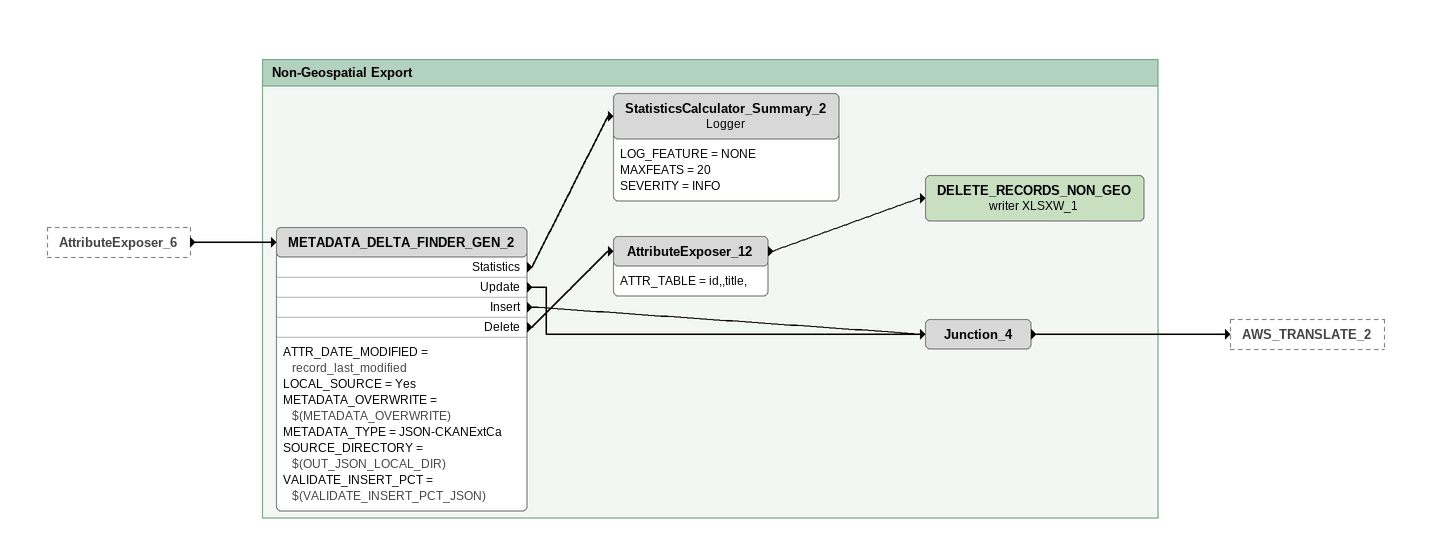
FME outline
AttributeExposer_6 [outside]
    -> METADATA_DELTA_FINDER_GEN_2

Bookmark: Non-Geospatial Export
METADATA_DELTA_FINDER_GEN_2
    ATTR_DATE_MODIFIED = record_last_modified
    LOCAL_SOURCE = Yes
    METADATA_OVERWRITE = $(METADATA_OVERWRITE)
    METADATA_TYPE = JSON-CKANExtCa
    SOURCE_DIRECTORY = $(OUT_JSON_LOCAL_DIR)
    VALIDATE_INSERT_PCT = $(VALIDATE_INSERT_PCT_JSON)
    Statistics -> StatisticsCalculator_Summary_2
    Update -> Junction_4
    Insert -> Junction_4
    Delete -> AttributeExposer_12
StatisticsCalculator_Summary_2: Logger
    LOG_FEATURE = NONE
    MAXFEATS = 20
    SEVERITY = INFO
AttributeExposer_12
    ATTR_TABLE = id,,title,
    -> DELETE_RECORDS_NON_GEO (writer XLSXW_1)
DELETE_RECORDS_NON_GEO (writer XLSXW_1)
Junction_4
    -> AWS_TRANSLATE_2
